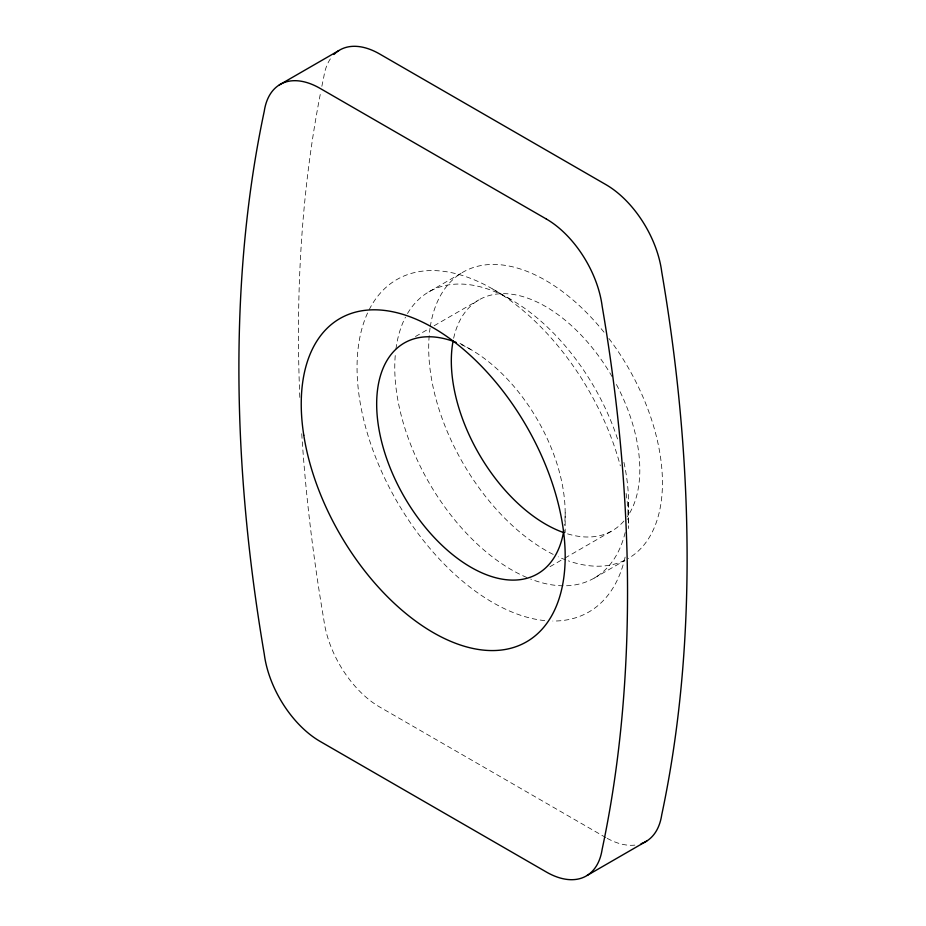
<?xml version="1.0" encoding="UTF-8"?>
<svg xmlns="http://www.w3.org/2000/svg" width="926" height="926" viewBox="0 0 926 926"><rect width="100%" height="100%" fill="white"/><g stroke="black" fill="none" stroke-linecap="round" stroke-linejoin="round"><path stroke-width="0.69" stroke-dasharray="4.63 3.47" d="M428.993 291.783L462.919 272.198M415.473 336.532L429.155 328.626M434.132 325.755L478.916 299.897M550.009 566.677L563.691 558.783M564.929 558.065L612.213 530.772M594.272 578.055L624.575 560.566M605.882 837.602L379.683 707.001A79.972 46.173 60 0 1 323.845 619.807A1558.423 899.759 60 0 1 301.61 431.632M492.782 289.074L511.638 299.966M459.967 343.268L470.917 349.6M628.511 502.401L628.511 524.174M565.173 512.842L565.173 532.508M634.854 845.114A79.972 46.173 60 0 1 607.155 838.319M299.816 397.428A1558.423 899.759 60 0 1 320.755 91.813M321.854 86.315A1558.423 899.759 60 0 1 323.845 76.731A79.972 46.173 60 0 1 331.844 56.868M625.108 557.082A191.96 110.831 60 0 1 552.822 621.033M544.731 620.594A191.96 110.831 60 0 1 395.761 499.403A191.96 110.831 60 0 1 368.548 310.951M369.15 309.735A191.96 110.831 60 0 1 497.968 292.176A191.96 110.831 60 0 1 620.327 465.836M626.115 493.465A191.96 110.831 60 0 1 628.465 528.538M623.927 521.037A133.298 76.962 60 0 1 566.365 533.492M453.636 338.233A133.298 76.962 60 0 1 519.393 295.672A133.298 76.962 60 0 1 612.213 376.847M616.427 384.487A133.298 76.962 60 0 1 627.191 516.87M461.067 344.507A133.298 76.962 60 0 1 564.513 525.262M624.9 560.23A165.279 95.424 60 0 1 568.367 560.855M565.855 559.952A165.279 95.424 60 0 1 558.285 556.827M553.204 554.408A165.279 95.424 60 0 1 430.058 328.117M430.254 326.774A165.279 95.424 60 0 1 604.007 332.191M608.903 338.476A165.279 95.424 60 0 1 628.21 558.471M625.154 532.543A165.279 95.424 60 0 1 530.667 579.063M526.894 577.523A165.279 95.424 60 0 1 395.46 353.153M395.934 349.056A165.279 95.424 60 0 1 405.495 317.143M407.498 313.532A165.279 95.424 60 0 1 514.312 301.552A165.279 95.424 60 0 1 618.093 440.683M623.939 462.398A165.279 95.424 60 0 1 627.504 519.44"/><path stroke-width="1.39" d="M279.282 84.949L338.847 50.56M587.153 875.44L646.718 841.051M641.105 843.725A79.972 46.173 60 0 0 661.72 814.88A1558.423 899.759 60 0 0 661.72 271.804A79.972 46.173 60 0 0 605.882 184.598L379.683 54.009A79.972 46.173 60 0 0 333.973 54.472M563.807 530.494A133.298 76.962 60 0 1 465.165 563.737A133.298 76.962 60 0 1 376.778 409.292A133.298 76.962 60 0 1 456.171 342.423M563.957 532.693A133.298 76.962 60 0 1 453.127 340.733M546.317 218.999L320.118 88.398A79.972 46.173 60 0 0 264.28 111.12A1558.423 899.759 60 0 0 264.28 654.196A79.972 46.173 60 0 0 320.118 741.402L546.317 871.991A79.972 46.173 60 0 0 602.155 849.269A1558.423 899.759 60 0 0 602.155 306.193A79.972 46.173 60 0 0 546.317 218.999M303.774 435.197A186.635 107.752 60 0 0 520.227 645.005A186.635 107.752 60 0 0 475.64 360.388A186.635 107.752 60 0 0 303.774 435.197"/></g></svg>
